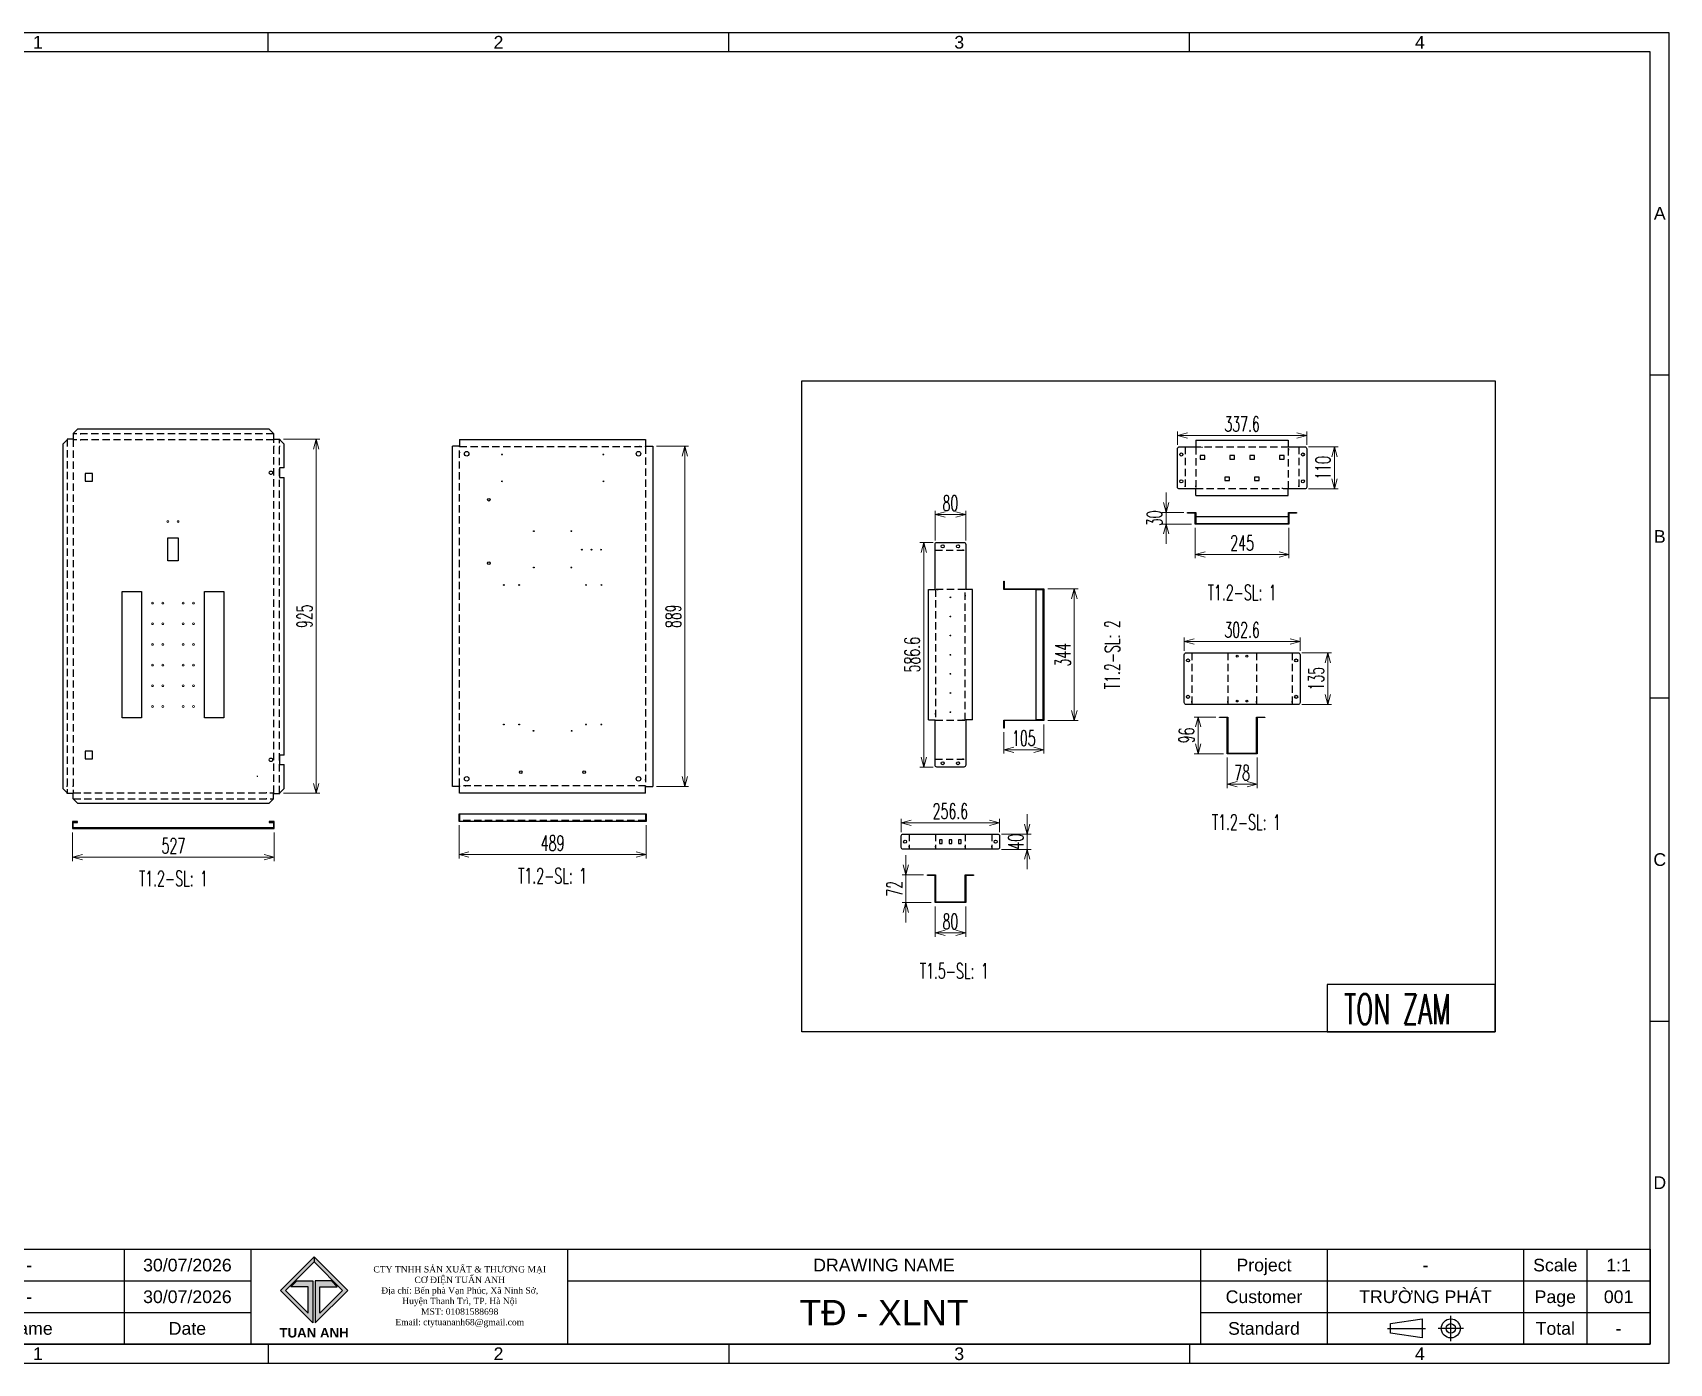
# Model space of a CAD drawing. Header units: millimetres. Extents: x 28713 to 59118, y -54378 to -19615.
# Drawn here: x 45218 to 49494, y -53839 to -50364 of the extents above; entities that cross this region are included whole.
import ezdxf
from ezdxf.enums import TextEntityAlignment as Align

# ---------------------------------------------------------------- set-up
doc = ezdxf.new("R2010")
doc.units = ezdxf.units.MM
doc.header["$LTSCALE"] = 3
doc.linetypes.add('HIDDEN', pattern=[9.525, 6.35, -3.175])
for name, color, linetype in [('@.HIDDEN', 8, 'HIDDEN'), ('@.TEXT', 7, 'Continuous'), ('@.VISIBLE', 7, 'Continuous'), ('dim', 7, 'Continuous')]:
    doc.layers.add(name, color=color, linetype=linetype)
doc.styles.add('Ann_w01', font='romans.shx', dxfattribs={"width": 0.6, "bigfont": 'chineset.shx'})
doc.styles.add('Arial', font='arial.ttf')
doc.dimstyles.new('Dim 01_SC20', dxfattribs={"dimscale": 20, "dimtxt": 2, "dimasz": 1.3, "dimexe": 0.5, "dimexo": 0.5, "dimgap": 0.5, "dimtad": 1, "dimdec": 1, "dimzin": 12, "dimdsep": 46, "dimtxsty": 'Ann_w01', "dimblk": 'OPEN30', "dimcen": 1.5, "dimclrd": 6, "dimclre": 6, "dimclrt": 3, "dimadec": 1, "dimazin": 3, "dimtm": 1e-09, "dimtfac": 1, "dimtdec": 1, "dimtix": 1, "dimtmove": 0, "dimatfit": 3, "dimldrblk": 'OPEN30', "dimfxl": 1, "dimtolj": 1, "dimlwd": 20, "dimlwe": 20, "dimarcsym": 0})

# ---------------------------------------------------------------- blocks, each defined once
blk = doc.blocks.new('_Open30')
at = {"color": 0, "linetype": 'ByBlock', "lineweight": -2}
for p, q in [((-1, 0.27), (0, 0)), ((0, 0), (-1, -0.27)), ((0, 0), (-1, 0))]:
    blk.add_line(p, q, dxfattribs=at)
blk = doc.blocks.new('*D50')
at = {"layer": '@.VISIBLE', "color": 6, "lineweight": 20, "transparency": 16777216}
for p, q in [((45322.1, -52452.9), (45322.1, -52528)), ((45849.1, -52452.9), (45849.1, -52528)), ((45348.1, -52518), (45823.1, -52518))]:
    blk.add_line(p, q, dxfattribs=at)
at = {"layer": 'Defpoints', "color": 0, "transparency": 16777216}
for p in [(45322.1, -52442.9), (45849.1, -52442.9), (45849.1, -52518)]:
    blk.add_point(p, dxfattribs=at)
at = {"layer": '@.VISIBLE', "color": 6, "lineweight": 20, "transparency": 16777216, "xscale": 26, "yscale": 26, "zscale": 26, "rotation": 180}
blk.add_blockref('_Open30', (45322.1, -52518), dxfattribs=at)
at = {"layer": '@.VISIBLE', "color": 6, "lineweight": 20, "transparency": 16777216, "xscale": 26, "yscale": 26, "zscale": 26}
blk.add_blockref('_Open30', (45849.1, -52518), dxfattribs=at)
at = {"layer": '@.VISIBLE', "color": 3, "transparency": 16777216, "insert": (45585.6, -52488), "char_height": 40, "attachment_point": 5, "style": 'Ann_w01'}
blk.add_mtext('\\A1;527', dxfattribs=at)
blk = doc.blocks.new('*D51')
at = {"layer": 'Defpoints', "color": 0, "transparency": 16777216}
for p in [(45863.4, -51425.9), (45958.4, -51425.9), (45863.4, -52350.9)]:
    blk.add_point(p, dxfattribs=at)
at = {"layer": 'dim', "color": 6, "lineweight": 20, "transparency": 16777216}
for p, q in [((45873.4, -51425.9), (45968.4, -51425.9)), ((45958.4, -52324.9), (45958.4, -51451.9)), ((45873.4, -52350.9), (45968.4, -52350.9))]:
    blk.add_line(p, q, dxfattribs=at)
at = {"layer": 'dim', "color": 6, "lineweight": 20, "transparency": 16777216, "xscale": 26, "yscale": 26, "zscale": 26}
for p, rotation in [((45958.4, -51425.9), 90), ((45958.4, -52350.9), 270)]:
    blk.add_blockref('_Open30', p, dxfattribs=dict(at, rotation=rotation))
at = {"layer": 'dim', "color": 3, "transparency": 16777216, "insert": (45928.4, -51888.4), "char_height": 40, "attachment_point": 5, "rotation": 90, "style": 'Ann_w01'}
blk.add_mtext('\\A1;925', dxfattribs=at)
blk = doc.blocks.new('*D52')
at = {"layer": 'Defpoints', "color": 0, "transparency": 16777216}
for p in [(46331.9, -52424.3), (46820.9, -52424.3), (46820.9, -52510.9)]:
    blk.add_point(p, dxfattribs=at)
at = {"layer": 'dim', "color": 6, "lineweight": 20, "transparency": 16777216}
for p, q in [((46331.9, -52434.3), (46331.9, -52520.9)), ((46820.9, -52434.3), (46820.9, -52520.9)), ((46357.9, -52510.9), (46794.9, -52510.9))]:
    blk.add_line(p, q, dxfattribs=at)
at = {"layer": 'dim', "color": 6, "lineweight": 20, "transparency": 16777216, "xscale": 26, "yscale": 26, "zscale": 26, "rotation": 180}
blk.add_blockref('_Open30', (46331.9, -52510.9), dxfattribs=at)
at = {"layer": 'dim', "color": 6, "lineweight": 20, "transparency": 16777216, "xscale": 26, "yscale": 26, "zscale": 26}
blk.add_blockref('_Open30', (46820.9, -52510.9), dxfattribs=at)
at = {"layer": 'dim', "color": 3, "transparency": 16777216, "insert": (46576.4, -52480.9), "char_height": 40, "attachment_point": 5, "style": 'Ann_w01'}
blk.add_mtext('\\A1;489', dxfattribs=at)
blk = doc.blocks.new('*D53')
at = {"layer": 'Defpoints', "color": 0, "transparency": 16777216}
for p in [(46838.3, -51443.9), (46921.9, -51443.9), (46838.3, -52332.9)]:
    blk.add_point(p, dxfattribs=at)
at = {"layer": 'dim', "color": 6, "lineweight": 20, "transparency": 16777216}
for p, q in [((46848.3, -51443.9), (46931.9, -51443.9)), ((46921.9, -52306.9), (46921.9, -51469.9)), ((46848.3, -52332.9), (46931.9, -52332.9))]:
    blk.add_line(p, q, dxfattribs=at)
at = {"layer": 'dim', "color": 6, "lineweight": 20, "transparency": 16777216, "xscale": 26, "yscale": 26, "zscale": 26}
for p, rotation in [((46921.9, -51443.9), 90), ((46921.9, -52332.9), 270)]:
    blk.add_blockref('_Open30', p, dxfattribs=dict(at, rotation=rotation))
at = {"layer": 'dim', "color": 3, "transparency": 16777216, "insert": (46891.9, -51888.4), "char_height": 40, "attachment_point": 5, "rotation": 90, "style": 'Ann_w01'}
blk.add_mtext('\\A1;889', dxfattribs=at)
blk = doc.blocks.new('*D64')
at = {"layer": 'Defpoints', "color": 0, "transparency": 16777216}
for p in [(47860.2, -51816.9), (47939.7, -51816.9), (47860.2, -52160.9)]:
    blk.add_point(p, dxfattribs=at)
at = {"layer": 'dim', "color": 6, "lineweight": 20, "transparency": 16777216}
for p, q in [((47870.2, -51816.9), (47949.7, -51816.9)), ((47939.7, -52134.9), (47939.7, -51842.9)), ((47870.2, -52160.9), (47949.7, -52160.9))]:
    blk.add_line(p, q, dxfattribs=at)
at = {"layer": 'dim', "color": 6, "lineweight": 20, "transparency": 16777216, "xscale": 26, "yscale": 26, "zscale": 26}
for p, rotation in [((47939.7, -51816.9), 90), ((47939.7, -52160.9), 270)]:
    blk.add_blockref('_Open30', p, dxfattribs=dict(at, rotation=rotation))
at = {"layer": 'dim', "color": 3, "transparency": 16777216, "insert": (47909.7, -51988.9), "char_height": 40, "attachment_point": 5, "rotation": 90, "style": 'Ann_w01'}
blk.add_mtext('\\A1;344', dxfattribs=at)
blk = doc.blocks.new('*D65')
at = {"layer": 'Defpoints', "color": 0, "transparency": 16777216}
for p in [(47860.2, -52160.9), (47755.2, -52180.9), (47860.2, -52237)]:
    blk.add_point(p, dxfattribs=at)
at = {"layer": 'dim', "color": 6, "lineweight": 20, "transparency": 16777216}
for p, q in [((47860.2, -52170.9), (47860.2, -52247)), ((47755.2, -52190.9), (47755.2, -52247)), ((47781.2, -52237), (47834.2, -52237))]:
    blk.add_line(p, q, dxfattribs=at)
at = {"layer": 'dim', "color": 6, "lineweight": 20, "transparency": 16777216, "xscale": 26, "yscale": 26, "zscale": 26, "rotation": 180}
blk.add_blockref('_Open30', (47755.2, -52237), dxfattribs=at)
at = {"layer": 'dim', "color": 6, "lineweight": 20, "transparency": 16777216, "xscale": 26, "yscale": 26, "zscale": 26}
blk.add_blockref('_Open30', (47860.2, -52237), dxfattribs=at)
at = {"layer": 'dim', "color": 3, "transparency": 16777216, "insert": (47807.7, -52207), "char_height": 40, "attachment_point": 5, "style": 'Ann_w01'}
blk.add_mtext('\\A1;105', dxfattribs=at)
blk = doc.blocks.new('*D66')
at = {"layer": 'Defpoints', "color": 0, "transparency": 16777216}
for p in [(47575.9, -51623), (47575.9, -51700.6), (47655.9, -51700.6)]:
    blk.add_point(p, dxfattribs=at)
at = {"layer": 'dim', "color": 6, "lineweight": 20, "transparency": 16777216}
for p, q in [((47575.9, -51690.6), (47575.9, -51613)), ((47655.9, -51690.6), (47655.9, -51613)), ((47629.9, -51623), (47601.9, -51623))]:
    blk.add_line(p, q, dxfattribs=at)
at = {"layer": 'dim', "color": 6, "lineweight": 20, "transparency": 16777216, "xscale": 26, "yscale": 26, "zscale": 26, "rotation": 180}
blk.add_blockref('_Open30', (47575.9, -51623), dxfattribs=at)
at = {"layer": 'dim', "color": 6, "lineweight": 20, "transparency": 16777216, "xscale": 26, "yscale": 26, "zscale": 26}
blk.add_blockref('_Open30', (47655.9, -51623), dxfattribs=at)
at = {"layer": 'dim', "color": 3, "transparency": 16777216, "insert": (47615.9, -51593), "char_height": 40, "attachment_point": 5, "style": 'Ann_w01'}
blk.add_mtext('\\A1;80', dxfattribs=at)
blk = doc.blocks.new('*D67')
at = {"layer": 'Defpoints', "color": 0, "transparency": 16777216}
for p in [(47580.9, -51695.6), (47546.2, -52282.2), (47580.9, -52282.2)]:
    blk.add_point(p, dxfattribs=at)
at = {"layer": 'dim', "color": 6, "lineweight": 20, "transparency": 16777216}
for p, q in [((47570.9, -51695.6), (47536.2, -51695.6)), ((47546.2, -51721.6), (47546.2, -52256.2)), ((47570.9, -52282.2), (47536.2, -52282.2))]:
    blk.add_line(p, q, dxfattribs=at)
at = {"layer": 'dim', "color": 6, "lineweight": 20, "transparency": 16777216, "xscale": 26, "yscale": 26, "zscale": 26}
for p, rotation in [((47546.2, -51695.6), 90), ((47546.2, -52282.2), 270)]:
    blk.add_blockref('_Open30', p, dxfattribs=dict(at, rotation=rotation))
at = {"layer": 'dim', "color": 3, "transparency": 16777216, "insert": (47516.2, -51988.9), "char_height": 40, "attachment_point": 5, "rotation": 90, "style": 'Ann_w01'}
blk.add_mtext('\\A1;586.6', dxfattribs=at)
blk = doc.blocks.new('*D68')
at = {"layer": 'Defpoints', "color": 0, "transparency": 16777216}
for p in [(48255.6, -51647.6), (48500.6, -51647.6), (48500.6, -51727.1)]:
    blk.add_point(p, dxfattribs=at)
at = {"layer": 'dim', "color": 6, "lineweight": 20, "transparency": 16777216}
for p, q in [((48255.6, -51657.6), (48255.6, -51737.1)), ((48500.6, -51657.6), (48500.6, -51737.1)), ((48281.6, -51727.1), (48474.6, -51727.1))]:
    blk.add_line(p, q, dxfattribs=at)
at = {"layer": 'dim', "color": 6, "lineweight": 20, "transparency": 16777216, "xscale": 26, "yscale": 26, "zscale": 26, "rotation": 180}
blk.add_blockref('_Open30', (48255.6, -51727.1), dxfattribs=at)
at = {"layer": 'dim', "color": 6, "lineweight": 20, "transparency": 16777216, "xscale": 26, "yscale": 26, "zscale": 26}
blk.add_blockref('_Open30', (48500.6, -51727.1), dxfattribs=at)
at = {"layer": 'dim', "color": 3, "transparency": 16777216, "insert": (48378.1, -51697.1), "char_height": 40, "attachment_point": 5, "style": 'Ann_w01'}
blk.add_mtext('\\A1;245', dxfattribs=at)
blk = doc.blocks.new('*D69')
at = {"layer": 'Defpoints', "color": 0, "transparency": 16777216}
for p in [(48179.5, -51647.6), (48235.6, -51617.6), (48255.6, -51647.6)]:
    blk.add_point(p, dxfattribs=at)
at = {"layer": 'dim', "color": 6, "lineweight": 20, "transparency": 16777216}
for p, q in [((48179.5, -51591.6), (48179.5, -51565.6)), ((48225.6, -51617.6), (48169.5, -51617.6)), ((48245.6, -51647.6), (48169.5, -51647.6)), ((48179.5, -51617.6), (48179.5, -51647.6)), ((48179.5, -51673.6), (48179.5, -51699.6))]:
    blk.add_line(p, q, dxfattribs=at)
at = {"layer": 'dim', "color": 6, "lineweight": 20, "transparency": 16777216, "xscale": 26, "yscale": 26, "zscale": 26}
for p, rotation in [((48179.5, -51617.6), 270), ((48179.5, -51647.6), 90)]:
    blk.add_blockref('_Open30', p, dxfattribs=dict(at, rotation=rotation))
at = {"layer": 'dim', "color": 3, "transparency": 16777216, "insert": (48149.5, -51632.6), "char_height": 40, "attachment_point": 5, "rotation": 90, "style": 'Ann_w01'}
blk.add_mtext('\\A1;30', dxfattribs=at)
blk = doc.blocks.new('*D70')
at = {"layer": 'Defpoints', "color": 0, "transparency": 16777216}
for p in [(48541.9, -51445.9), (48619.5, -51445.9), (48541.9, -51555.9)]:
    blk.add_point(p, dxfattribs=at)
at = {"layer": 'dim', "color": 6, "lineweight": 20, "transparency": 16777216}
for p, q in [((48551.9, -51445.9), (48629.5, -51445.9)), ((48619.5, -51529.9), (48619.5, -51471.9)), ((48551.9, -51555.9), (48629.5, -51555.9))]:
    blk.add_line(p, q, dxfattribs=at)
at = {"layer": 'dim', "color": 6, "lineweight": 20, "transparency": 16777216, "xscale": 26, "yscale": 26, "zscale": 26}
for p, rotation in [((48619.5, -51445.9), 90), ((48619.5, -51555.9), 270)]:
    blk.add_blockref('_Open30', p, dxfattribs=dict(at, rotation=rotation))
at = {"layer": 'dim', "color": 3, "transparency": 16777216, "insert": (48589.5, -51500.9), "char_height": 40, "attachment_point": 5, "rotation": 90, "style": 'Ann_w01'}
blk.add_mtext('\\A1;110', dxfattribs=at)
blk = doc.blocks.new('*D71')
at = {"layer": 'Defpoints', "color": 0, "transparency": 16777216}
for p in [(48209.3, -51416.3), (48209.3, -51450.9), (48546.9, -51450.9)]:
    blk.add_point(p, dxfattribs=at)
at = {"layer": 'dim', "color": 6, "lineweight": 20, "transparency": 16777216}
for p, q in [((48209.3, -51440.9), (48209.3, -51406.3)), ((48520.9, -51416.3), (48235.3, -51416.3)), ((48546.9, -51440.9), (48546.9, -51406.3))]:
    blk.add_line(p, q, dxfattribs=at)
at = {"layer": 'dim', "color": 6, "lineweight": 20, "transparency": 16777216, "xscale": 26, "yscale": 26, "zscale": 26, "rotation": 180}
blk.add_blockref('_Open30', (48209.3, -51416.3), dxfattribs=at)
at = {"layer": 'dim', "color": 6, "lineweight": 20, "transparency": 16777216, "xscale": 26, "yscale": 26, "zscale": 26}
blk.add_blockref('_Open30', (48546.9, -51416.3), dxfattribs=at)
at = {"layer": 'dim', "color": 3, "transparency": 16777216, "insert": (48378.1, -51386.3), "char_height": 40, "attachment_point": 5, "style": 'Ann_w01'}
blk.add_mtext('\\A1;337.6', dxfattribs=at)
blk = doc.blocks.new('*D72')
at = {"layer": 'Defpoints', "color": 0, "transparency": 16777216}
for p in [(48339.1, -52247.6), (48417.1, -52247.6), (48417.1, -52327.1)]:
    blk.add_point(p, dxfattribs=at)
at = {"layer": 'dim', "color": 6, "lineweight": 20, "transparency": 16777216}
for p, q in [((48339.1, -52257.6), (48339.1, -52337.1)), ((48417.1, -52257.6), (48417.1, -52337.1)), ((48365.1, -52327.1), (48391.1, -52327.1))]:
    blk.add_line(p, q, dxfattribs=at)
at = {"layer": 'dim', "color": 6, "lineweight": 20, "transparency": 16777216, "xscale": 26, "yscale": 26, "zscale": 26, "rotation": 180}
blk.add_blockref('_Open30', (48339.1, -52327.1), dxfattribs=at)
at = {"layer": 'dim', "color": 6, "lineweight": 20, "transparency": 16777216, "xscale": 26, "yscale": 26, "zscale": 26}
blk.add_blockref('_Open30', (48417.1, -52327.1), dxfattribs=at)
at = {"layer": 'dim', "color": 3, "transparency": 16777216, "insert": (48378.1, -52297.1), "char_height": 40, "attachment_point": 5, "style": 'Ann_w01'}
blk.add_mtext('\\A1;78', dxfattribs=at)
blk = doc.blocks.new('*D73')
at = {"layer": 'Defpoints', "color": 0, "transparency": 16777216}
for p in [(48319.1, -52151.6), (48263, -52247.6), (48339.1, -52247.6)]:
    blk.add_point(p, dxfattribs=at)
at = {"layer": 'dim', "color": 6, "lineweight": 20, "transparency": 16777216}
for p, q in [((48309.1, -52151.6), (48253, -52151.6)), ((48263, -52177.6), (48263, -52221.6)), ((48329.1, -52247.6), (48253, -52247.6))]:
    blk.add_line(p, q, dxfattribs=at)
at = {"layer": 'dim', "color": 6, "lineweight": 20, "transparency": 16777216, "xscale": 26, "yscale": 26, "zscale": 26}
for p, rotation in [((48263, -52151.6), 90), ((48263, -52247.6), 270)]:
    blk.add_blockref('_Open30', p, dxfattribs=dict(at, rotation=rotation))
at = {"layer": 'dim', "color": 3, "transparency": 16777216, "insert": (48233, -52199.6), "char_height": 40, "attachment_point": 5, "rotation": 90, "style": 'Ann_w01'}
blk.add_mtext('\\A1;96', dxfattribs=at)
blk = doc.blocks.new('*D74')
at = {"layer": 'Defpoints', "color": 0, "transparency": 16777216}
for p in [(48524.4, -51983.9), (48602, -51983.9), (48524.4, -52118.9)]:
    blk.add_point(p, dxfattribs=at)
at = {"layer": 'dim', "color": 6, "lineweight": 20, "transparency": 16777216}
for p, q in [((48534.4, -51983.9), (48612, -51983.9)), ((48602, -52092.9), (48602, -52009.9)), ((48534.4, -52118.9), (48612, -52118.9))]:
    blk.add_line(p, q, dxfattribs=at)
at = {"layer": 'dim', "color": 6, "lineweight": 20, "transparency": 16777216, "xscale": 26, "yscale": 26, "zscale": 26}
for p, rotation in [((48602, -51983.9), 90), ((48602, -52118.9), 270)]:
    blk.add_blockref('_Open30', p, dxfattribs=dict(at, rotation=rotation))
at = {"layer": 'dim', "color": 3, "transparency": 16777216, "insert": (48572, -52051.4), "char_height": 40, "attachment_point": 5, "rotation": 90, "style": 'Ann_w01'}
blk.add_mtext('\\A1;135', dxfattribs=at)
blk = doc.blocks.new('*D75')
at = {"layer": 'Defpoints', "color": 0, "transparency": 16777216}
for p in [(48226.8, -51954.2), (48226.8, -51988.9), (48529.4, -51988.9)]:
    blk.add_point(p, dxfattribs=at)
at = {"layer": 'dim', "color": 6, "lineweight": 20, "transparency": 16777216}
for p, q in [((48226.8, -51978.9), (48226.8, -51944.2)), ((48503.4, -51954.2), (48252.8, -51954.2)), ((48529.4, -51978.9), (48529.4, -51944.2))]:
    blk.add_line(p, q, dxfattribs=at)
at = {"layer": 'dim', "color": 6, "lineweight": 20, "transparency": 16777216, "xscale": 26, "yscale": 26, "zscale": 26, "rotation": 180}
blk.add_blockref('_Open30', (48226.8, -51954.2), dxfattribs=at)
at = {"layer": 'dim', "color": 6, "lineweight": 20, "transparency": 16777216, "xscale": 26, "yscale": 26, "zscale": 26}
blk.add_blockref('_Open30', (48529.4, -51954.2), dxfattribs=at)
at = {"layer": 'dim', "color": 3, "transparency": 16777216, "insert": (48378.1, -51924.2), "char_height": 40, "attachment_point": 5, "style": 'Ann_w01'}
blk.add_mtext('\\A1;302.6', dxfattribs=at)
blk = doc.blocks.new('*D76')
at = {"layer": 'Defpoints', "color": 0, "transparency": 16777216}
for p in [(47575.9, -52636.1), (47655.9, -52636.1), (47655.9, -52715.6)]:
    blk.add_point(p, dxfattribs=at)
at = {"layer": 'dim', "color": 6, "lineweight": 20, "transparency": 16777216}
for p, q in [((47575.9, -52646.1), (47575.9, -52725.6)), ((47655.9, -52646.1), (47655.9, -52725.6)), ((47601.9, -52715.6), (47629.9, -52715.6))]:
    blk.add_line(p, q, dxfattribs=at)
at = {"layer": 'dim', "color": 6, "lineweight": 20, "transparency": 16777216, "xscale": 26, "yscale": 26, "zscale": 26, "rotation": 180}
blk.add_blockref('_Open30', (47575.9, -52715.6), dxfattribs=at)
at = {"layer": 'dim', "color": 6, "lineweight": 20, "transparency": 16777216, "xscale": 26, "yscale": 26, "zscale": 26}
blk.add_blockref('_Open30', (47655.9, -52715.6), dxfattribs=at)
at = {"layer": 'dim', "color": 3, "transparency": 16777216, "insert": (47615.9, -52685.6), "char_height": 40, "attachment_point": 5, "style": 'Ann_w01'}
blk.add_mtext('\\A1;80', dxfattribs=at)
blk = doc.blocks.new('*D77')
at = {"layer": 'Defpoints', "color": 0, "transparency": 16777216}
for p in [(47555.9, -52564.1), (47499.7, -52636.1), (47575.9, -52636.1)]:
    blk.add_point(p, dxfattribs=at)
at = {"layer": 'dim', "color": 6, "lineweight": 20, "transparency": 16777216}
for p, q in [((47499.7, -52538.1), (47499.7, -52512.1)), ((47545.9, -52564.1), (47489.7, -52564.1)), ((47499.7, -52564.1), (47499.7, -52636.1)), ((47565.9, -52636.1), (47489.7, -52636.1)), ((47499.7, -52662.1), (47499.7, -52688.1))]:
    blk.add_line(p, q, dxfattribs=at)
at = {"layer": 'dim', "color": 6, "lineweight": 20, "transparency": 16777216, "xscale": 26, "yscale": 26, "zscale": 26}
for p, rotation in [((47499.7, -52564.1), 270), ((47499.7, -52636.1), 90)]:
    blk.add_blockref('_Open30', p, dxfattribs=dict(at, rotation=rotation))
at = {"layer": 'dim', "color": 3, "transparency": 16777216, "insert": (47469.7, -52600.1), "char_height": 40, "attachment_point": 5, "rotation": 90, "style": 'Ann_w01'}
blk.add_mtext('\\A1;72', dxfattribs=at)
blk = doc.blocks.new('*D78')
at = {"layer": 'Defpoints', "color": 0, "transparency": 16777216}
for p in [(47739.2, -52457.2), (47816.8, -52457.2), (47739.2, -52497.2)]:
    blk.add_point(p, dxfattribs=at)
at = {"layer": 'dim', "color": 6, "lineweight": 20, "transparency": 16777216}
for p, q in [((47816.8, -52431.2), (47816.8, -52405.2)), ((47749.2, -52457.2), (47826.8, -52457.2)), ((47816.8, -52497.2), (47816.8, -52457.2)), ((47749.2, -52497.2), (47826.8, -52497.2)), ((47816.8, -52523.2), (47816.8, -52549.2))]:
    blk.add_line(p, q, dxfattribs=at)
at = {"layer": 'dim', "color": 6, "lineweight": 20, "transparency": 16777216, "xscale": 26, "yscale": 26, "zscale": 26}
for p, rotation in [((47816.8, -52457.2), 270), ((47816.8, -52497.2), 90)]:
    blk.add_blockref('_Open30', p, dxfattribs=dict(at, rotation=rotation))
at = {"layer": 'dim', "color": 3, "transparency": 16777216, "insert": (47786.8, -52477.2), "char_height": 40, "attachment_point": 5, "rotation": 90, "style": 'Ann_w01'}
blk.add_mtext('\\A1;40', dxfattribs=at)
blk = doc.blocks.new('*D79')
at = {"layer": 'Defpoints', "color": 0, "transparency": 16777216}
for p in [(47487.6, -52427.6), (47487.6, -52462.2), (47744.2, -52462.2)]:
    blk.add_point(p, dxfattribs=at)
at = {"layer": 'dim', "color": 6, "lineweight": 20, "transparency": 16777216}
for p, q in [((47487.6, -52452.2), (47487.6, -52417.6)), ((47718.2, -52427.6), (47513.6, -52427.6)), ((47744.2, -52452.2), (47744.2, -52417.6))]:
    blk.add_line(p, q, dxfattribs=at)
at = {"layer": 'dim', "color": 6, "lineweight": 20, "transparency": 16777216, "xscale": 26, "yscale": 26, "zscale": 26, "rotation": 180}
blk.add_blockref('_Open30', (47487.6, -52427.6), dxfattribs=at)
at = {"layer": 'dim', "color": 6, "lineweight": 20, "transparency": 16777216, "xscale": 26, "yscale": 26, "zscale": 26}
blk.add_blockref('_Open30', (47744.2, -52427.6), dxfattribs=at)
at = {"layer": 'dim', "color": 3, "transparency": 16777216, "insert": (47615.9, -52397.6), "char_height": 40, "attachment_point": 5, "style": 'Ann_w01'}
blk.add_mtext('\\A1;256.6', dxfattribs=at)
blk = doc.blocks.new('Standard ISO')
at = {"color": 6}
for p, q in [((-6, 0), (0, 0)), ((6, 0), (2, 0)), ((4, -2), (4, 2))]:
    blk.add_line(p, q, dxfattribs=at)
blk.add_lwpolyline([(-0.5, 1.5), (-0.5, -1.5), (-5.5, -0.75), (-5.5, 0.75), (-0.5, 1.5)])
for radius in [1.5, 0.75]:
    blk.add_circle((4, 0), radius)
blk = doc.blocks.new('A$C4dbb82d6')
at = {"layer": '@.VISIBLE'}
h = blk.add_hatch(color=30, dxfattribs=at)
h.dxf.hatch_style = 1
h.paths.add_polyline_path([(0.21, 4.97), (3.62, 1.56), (3.62, 5.97), (1.92, 5.97), (1.3, 5.35), (3.12, 5.35), (3.12, 2.59), (0.74, 4.97), (3.75, 7.98), (3.75, 8.51)])
h = blk.add_hatch(color=150, dxfattribs=at)
h.dxf.hatch_style = 1
h.paths.add_polyline_path([(6.76, 4.97), (4.37, 2.59), (4.37, 5.35), (6.2, 5.35), (5.58, 5.97), (3.88, 5.97), (3.88, 1.56), (7.29, 4.97), (3.75, 8.51), (3.75, 7.98)])
at = {"layer": '@.VISIBLE', "color": 30}
blk.add_lwpolyline([(3.62, 5.97), (3.62, 1.56), (0.21, 4.97), (3.75, 8.51), (3.75, 7.98), (0.74, 4.97), (3.12, 2.59), (3.12, 5.35), (1.3, 5.35), (1.92, 5.97)], close=True, dxfattribs=at)
at = {"layer": '@.VISIBLE', "color": 150}
blk.add_lwpolyline([(3.88, 5.97), (3.88, 1.56), (7.29, 4.97), (3.75, 8.51), (3.75, 7.98), (6.76, 4.97), (4.37, 2.59), (4.37, 5.35), (6.2, 5.35), (5.58, 5.97)], close=True, dxfattribs=at)
at = {"layer": '@.VISIBLE', "color": 30, "insert": (3.75, 0.51), "char_height": 1, "attachment_point": 5, "style": 'Ann_w01'}
blk.add_mtext_dynamic_manual_height_columns('{\\fArial|b1|i0|c0|p34;\\W1;TUAN ANH}', width=7.5, gutter_width=49.6, heights=[0], dxfattribs=at)
blk = doc.blocks.new('KHUNG BAN VE (Made by Tung)')
at = {"layer": '@.VISIBLE', "color": 8}
for p, q in [((75.75, 207), (75.75, 210)), ((148.5, 207), (148.5, 210)), ((221.25, 207), (221.25, 210)), ((3, 156), (0, 156)), ((294, 156), (297, 156)), ((3, 105), (0, 105)), ((294, 105), (297, 105)), ((3, 54), (0, 54)), ((294, 54), (297, 54)), ((23, 18), (23, 3)), ((53, 18), (53, 3)), ((73, 18), (73, 3)), ((123, 18), (123, 3)), ((223, 18), (223, 3)), ((243, 18), (243, 3)), ((274, 18), (274, 3)), ((284, 18), (284, 3)), ((3, 13), (73, 13)), ((123, 13), (294, 13)), ((3, 8), (73, 8)), ((23, 8), (3, 3)), ((223, 8), (294, 8)), ((75.75, 3), (75.75, 0)), ((148.5, 3), (148.5, 0)), ((221.25, 3), (221.25, 0))]:
    blk.add_line(p, q, dxfattribs=at)
for points in [[(0, 0), (297, 0), (297, 210), (0, 210)], [(3, 3), (294, 3), (294, 207), (3, 207)], [(3, 18), (294, 18), (294, 3), (3, 3)]]:
    blk.add_lwpolyline(points, close=True, dxfattribs=at)
at = {"xscale": 1.5, "yscale": 1.5, "zscale": 1.5}
blk.add_blockref('A$C4dbb82d6', (77.375, 4.041), dxfattribs=at)
blk.add_blockref('Standard ISO', (258.5, 5.5))
at = {"layer": '@.TEXT', "color": 1, "style": 'Arial'}
for s, p in [('1', (39.375, 208.5)), ('2', (112.125, 208.5)), ('3', (184.875, 208.5)), ('4', (257.625, 208.5)), ('A', (1.5, 181.5)), ('A', (295.5, 181.5)), ('B', (1.5, 130.5)), ('B', (295.5, 130.5)), ('C', (1.5, 79.5)), ('C', (295.5, 79.5)), ('D', (1.5, 28.5)), ('D', (295.5, 28.5)), ('30/07/2026', (63, 15.5)), ('30/07/2026', (63, 10.5)), ('1', (39.375, 1.5)), ('2', (112.125, 1.5)), ('3', (184.875, 1.5)), ('4', (257.625, 1.5))]:
    blk.add_text(s, height=2, dxfattribs=at).set_placement(p, align=Align.MIDDLE_CENTER)
at = {"layer": '@.TEXT', "color": 2, "style": 'Arial'}
for s, p in [('Designer', (13, 15.5)), ('DRAWING NAME', (173, 15.5)), ('Project', (233, 15.5)), ('Scale', (279, 15.5)), ('Approved', (13, 10.5)), ('Customer', (233, 10.5)), ('Page', (279, 10.5)), ('Name', (38, 5.5)), ('Date', (63, 5.5)), ('Standard', (233, 5.5)), ('Total', (279, 5.5))]:
    blk.add_text(s, height=2, dxfattribs=at).set_placement(p, align=Align.MIDDLE_CENTER)
at = {"layer": '@.TEXT', "color": 1, "style": 'Arial'}
for tag, height, p in [('DESIGNER_NAME', 2, (38, 15.5)), ('PROJECT_CODE', 2, (258.5, 15.5)), ('SCALE', 2, (289, 15.5)), ('APPROVED_NAME', 2, (38, 10.5)), ('CUSTOMER_NAME', 2, (258.5, 10.5)), ('PAGE', 2, (289, 10.5)), ('DRAWING_NAME', 4, (173, 8)), ('TOTAL', 2, (289, 5.5))]:
    blk.add_attdef(tag, text='', height=height, dxfattribs=at).set_placement(p, align=Align.MIDDLE_CENTER)
at = {"layer": '@.VISIBLE', "color": 30, "insert": (106, 10.5), "char_height": 1, "attachment_point": 5, "style": 'Ann_w01'}
blk.add_mtext_dynamic_manual_height_columns('{\\fTimes New Roman|b0|i0|c0|p18;\\W1;CTY TNHH SẢN XUẤT & THƯƠNG MẠI CƠ ĐIỆN TUẤN ANH\\PĐịa chỉ: Bến phà Vạn Phúc, Xã Ninh Sở, Huyện Thanh Trì, TP. Hà Nội\\PMST: 01081588698\\PEmail: ctytuananh68@gmail.com}', width=28.70976, gutter_width=99.197, heights=[0], dxfattribs=at)

msp = doc.modelspace()

# ---------------------------------------------------------------- linework, layer by layer
for points in [[(47227.33, -51273.6), (49039.62, -51273.6), (49039.62, -52973.87), (47227.33, -52973.87)], [(48268.35, -51477.84), (48280.35, -51477.84), (48280.35, -51468.84), (48268.35, -51468.84)], [(48345.85, -51477.84), (48357.85, -51477.84), (48357.85, -51468.84), (48345.85, -51468.84)], [(48398.42, -51477.84), (48410.42, -51477.84), (48410.42, -51468.84), (48398.42, -51468.84)], [(48475.92, -51477.84), (48487.92, -51477.84), (48487.92, -51468.84), (48475.92, -51468.84)], [(48333.39, -51533.93), (48345.39, -51533.93), (48345.39, -51524.93), (48333.39, -51524.93)], [(48410.89, -51533.93), (48422.89, -51533.93), (48422.89, -51524.93), (48410.89, -51524.93)], [(45571.08, -51683.93), (45598.08, -51683.93), (45598.08, -51743.43), (45571.08, -51743.43)], [(45452.08, -51823.93), (45502.08, -51823.93), (45502.08, -52153.93), (45452.08, -52153.93)], [(45666.99, -51823.93), (45716.99, -51823.93), (45716.99, -52153.93), (45666.99, -52153.93)], [(47587.45, -52482.18), (47594.45, -52482.18), (47594.45, -52472.18), (47587.45, -52472.18)], [(47612.36, -52482.18), (47619.36, -52482.18), (47619.36, -52472.18), (47612.36, -52472.18)], [(47637.36, -52482.18), (47644.36, -52482.18), (47644.36, -52472.18), (47637.36, -52472.18)], [(48600.56, -52973.87), (49039.62, -52973.87), (49039.62, -52850.37), (48600.56, -52850.37)]]:
    msp.add_lwpolyline(points, close=True)
for centre, radius in [((46444.09, -51465.93), 1), ((46709.09, -51465.93), 1), ((46444.09, -51535.93), 1), ((46709.09, -51535.93), 1), ((46527.38, -51665.93), 1), ((46625.38, -51665.93), 1), ((46652.92, -51714.63), 1), ((46677.92, -51714.63), 1), ((46702.92, -51714.63), 1), ((46527.38, -51760.93), 1), ((46625.38, -51760.93), 1), ((46448.89, -51806.93), 1), ((46488.89, -51806.93), 1), ((46663.79, -51806.93), 1), ((46703.79, -51806.93), 1), ((47615.86, -51838.93), 1), ((47615.86, -51888.93), 1), ((47615.86, -51938.93), 1), ((47615.86, -51988.93), 1), ((48365.6, -51992.86), 2.5), ((48390.6, -51992.86), 2.5), ((47615.86, -52038.93), 1), ((47615.86, -52088.93), 1), ((48365.6, -52109.86), 2.5), ((48390.6, -52109.86), 2.5), ((46448.89, -52170.93), 1), ((46488.89, -52170.93), 1), ((46663.79, -52170.93), 1), ((46703.79, -52170.93), 1), ((47615.86, -52138.93), 1), ((46526.3, -52187.64), 1), ((46626.3, -52187.64), 1)]:
    msp.add_circle(centre, radius)
at = {"color": 1}
for centre in [(46410, -51584.01), (46410, -51750.01), (46493.11, -52295.43), (46659.11, -52295.43)]:
    msp.add_circle(centre, 3.5, dxfattribs=at)
at = {"linetype": 'ByBlock', "lineweight": 9}
for centre in [(45571.16, -51641.28), (45597.76, -51641.28), (45531.28, -51853.93), (45557.88, -51853.93), (45611.27, -51853.93), (45637.87, -51853.93), (45531.28, -51907.93), (45557.88, -51907.93), (45611.27, -51907.93), (45637.87, -51907.93), (45531.28, -51961.93), (45557.88, -51961.93), (45611.27, -51961.93), (45637.87, -51961.93), (45531.28, -52015.93), (45557.88, -52015.93), (45611.27, -52015.93), (45637.87, -52015.93), (45531.28, -52069.93), (45557.88, -52069.93), (45611.27, -52069.93), (45637.87, -52069.93), (45531.28, -52123.93), (45557.88, -52123.93), (45611.27, -52123.93), (45637.87, -52123.93)]:
    msp.add_circle(centre, 2.4, dxfattribs=at)
at = {"layer": '@.HIDDEN'}
for p, q in [((48229.5, -51445.93), (48229.5, -51555.93)), ((48526.7, -51445.93), (48526.7, -51555.93)), ((47575.86, -51715.83), (47655.86, -51715.83)), ((48247, -51983.86), (48247, -52118.86)), ((48340.4, -51983.86), (48340.4, -52118.86)), ((48415.8, -51983.86), (48415.8, -52118.86)), ((48509.2, -51983.86), (48509.2, -52118.86)), ((47575.86, -52262.03), (47655.86, -52262.03)), ((47507.76, -52457.18), (47507.76, -52497.18)), ((47577.16, -52457.18), (47577.16, -52497.18)), ((47654.56, -52457.18), (47654.56, -52497.18)), ((47723.96, -52457.18), (47723.96, -52497.18))]:
    msp.add_line(p, q, dxfattribs=at)
for points in [[(45307.98, -51425.93), (45307.98, -52350.93)], [(45847.18, -51411.83), (45323.98, -51411.83)], [(45863.18, -52350.93), (45863.18, -51425.93)], [(45323.98, -52365.03), (45847.18, -52365.03)]]:
    msp.add_lwpolyline(points, dxfattribs=at)
for points in [[(45323.38, -52349.63), (45847.78, -52349.63), (45847.78, -51427.23), (45323.38, -51427.23)], [(46333.18, -51445.23), (46819.58, -51445.23), (46819.58, -52331.63), (46333.18, -52331.63)], [(48499.3, -51447.23), (48256.9, -51447.23), (48256.9, -51554.63), (48499.3, -51554.63)], [(47577.16, -51818.23), (47577.16, -52159.63), (47654.56, -52159.63), (47654.56, -51818.23)]]:
    msp.add_lwpolyline(points, close=True, dxfattribs=at)
at = {"layer": '@.VISIBLE'}
for p, q in [((45307.98, -51443.23), (45307.98, -51445.23)), ((45323.38, -51443.23), (45323.38, -51445.23)), ((45323.98, -51425.93), (45323.98, -51427.23)), ((45341.51, -51411.83), (45343.51, -51411.83)), ((45341.51, -51427.23), (45343.51, -51427.23)), ((45829.65, -51411.83), (45827.65, -51411.83)), ((45829.65, -51427.23), (45827.65, -51427.23)), ((45847.18, -51425.93), (45847.18, -51427.23)), ((45847.78, -51443.23), (45847.78, -51445.23)), ((45863.18, -51443.23), (45863.18, -51445.23)), ((46333.48, -51445.23), (46333.48, -51443.93)), ((46819.28, -51445.23), (46819.28, -51443.93)), ((48257.4, -51428.53), (48498.8, -51428.53)), ((48257.4, -51428.53), (48257.4, -51445.93)), ((48498.8, -51428.53), (48498.8, -51445.93)), ((46333.18, -51459.98), (46333.18, -51461.98)), ((46347.55, -51445.23), (46349.55, -51445.23)), ((46805.21, -51445.23), (46803.21, -51445.23)), ((46819.58, -51459.98), (46819.58, -51461.98)), ((48257.4, -51573.33), (48257.4, -51555.93)), ((48498.8, -51573.33), (48498.8, -51555.93)), ((48257.4, -51573.33), (48498.8, -51573.33)), ((47558.46, -52159.13), (47558.46, -51818.73)), ((47558.46, -51818.73), (47575.86, -51818.73)), ((47673.26, -51818.73), (47655.86, -51818.73)), ((47673.26, -52159.13), (47673.26, -51818.73)), ((47558.46, -52159.13), (47575.86, -52159.13)), ((47673.26, -52159.13), (47655.86, -52159.13)), ((45307.98, -52333.64), (45307.98, -52331.64)), ((45323.38, -52333.64), (45323.38, -52331.64)), ((45804.08, -52305.93), (45806.08, -52305.93)), ((45805.08, -52306.93), (45805.08, -52304.93)), ((45847.78, -52333.64), (45847.78, -52331.64)), ((45863.18, -52333.64), (45863.18, -52331.64)), ((46333.18, -52316.89), (46333.18, -52314.89)), ((46333.48, -52331.63), (46333.48, -52332.93)), ((46347.55, -52331.63), (46349.55, -52331.63)), ((46805.21, -52331.63), (46803.21, -52331.63)), ((46819.28, -52331.63), (46819.28, -52332.93)), ((46819.58, -52316.89), (46819.58, -52314.89)), ((45323.98, -52350.93), (45323.98, -52349.63)), ((45341.51, -52349.63), (45343.51, -52349.63)), ((45341.51, -52365.03), (45343.51, -52365.03)), ((45829.65, -52349.63), (45827.65, -52349.63)), ((45829.65, -52365.03), (45827.65, -52365.03)), ((45847.18, -52350.93), (45847.18, -52349.63))]:
    msp.add_line(p, q, dxfattribs=at)
at = {"layer": '@.VISIBLE', "color": 1}
for p, q in [((48229.5, -51451.26), (48229.5, -51454.26)), ((48256.9, -51451.26), (48256.9, -51454.26)), ((48271.63, -51447.23), (48274.63, -51447.23)), ((48484.57, -51447.23), (48481.57, -51447.23)), ((48499.3, -51451.26), (48499.3, -51454.26)), ((48526.7, -51451.26), (48526.7, -51454.26)), ((48229.5, -51550.61), (48229.5, -51547.61)), ((48256.9, -51550.61), (48256.9, -51547.61)), ((48271.63, -51554.63), (48274.63, -51554.63)), ((48484.57, -51554.63), (48481.57, -51554.63)), ((48499.3, -51550.61), (48499.3, -51547.61)), ((48526.7, -51550.61), (48526.7, -51547.61)), ((47581.19, -51715.83), (47584.19, -51715.83)), ((47650.54, -51715.83), (47647.54, -51715.83)), ((47581.19, -51818.23), (47584.19, -51818.23)), ((47650.54, -51818.23), (47647.54, -51818.23)), ((47577.16, -51832.97), (47577.16, -51835.97)), ((47654.56, -51832.97), (47654.56, -51835.97)), ((48247, -51989.19), (48247, -51992.19)), ((48340.4, -51989.19), (48340.4, -51992.19)), ((48415.8, -51989.19), (48415.8, -51992.19)), ((48509.2, -51989.19), (48509.2, -51992.19)), ((48247, -52113.54), (48247, -52110.54)), ((48340.4, -52113.54), (48340.4, -52110.54)), ((48415.8, -52113.54), (48415.8, -52110.54)), ((48509.2, -52113.54), (48509.2, -52110.54)), ((47577.16, -52144.9), (47577.16, -52141.9)), ((47581.19, -52159.63), (47584.19, -52159.63)), ((47650.54, -52159.63), (47647.54, -52159.63)), ((47654.56, -52144.9), (47654.56, -52141.9)), ((47581.19, -52262.03), (47584.19, -52262.03)), ((47650.54, -52262.03), (47647.54, -52262.03)), ((47507.76, -52462.5), (47507.76, -52465.5)), ((47577.16, -52462.5), (47577.16, -52465.5)), ((47654.56, -52462.5), (47654.56, -52465.5)), ((47723.96, -52462.5), (47723.96, -52465.5)), ((47507.76, -52491.86), (47507.76, -52488.86)), ((47577.16, -52491.86), (47577.16, -52488.86)), ((47654.56, -52491.86), (47654.56, -52488.86)), ((47723.96, -52491.86), (47723.96, -52488.86))]:
    msp.add_line(p, q, dxfattribs=at)
at = {"layer": '@.VISIBLE'}
for points in [[(45335.08, -51400.13), (45323.98, -51411.23), (45323.98, -51425.93), (45307.78, -51425.93), (45307.78, -51427.43), (45296.28, -51438.93)], [(45836.08, -51400.13), (45335.08, -51400.13)], [(45836.08, -51400.13), (45847.18, -51411.23), (45847.18, -51425.93), (45863.38, -51425.93), (45863.38, -51427.43), (45874.88, -51438.93)], [(45296.28, -51438.93), (45296.28, -52337.93)], [(45874.88, -51500.93), (45874.88, -51438.93)], [(46333.48, -51426.53), (46333.48, -51443.93), (46314.48, -51443.93)], [(46314.48, -52332.93), (46314.48, -51443.93)], [(46333.48, -51426.53), (46819.28, -51426.53)], [(46819.28, -51426.53), (46819.28, -51443.93), (46838.28, -51443.93)], [(46838.28, -51443.93), (46838.28, -52332.93)], [(45874.88, -51500.93), (45863.18, -51500.93), (45863.18, -51525.93), (45874.88, -51525.93)], [(45874.88, -52250.93), (45874.88, -51525.93)], [(48257.4, -51646.09), (48257.4, -51627.59), (48498.8, -51627.59), (48498.8, -51646.09)], [(47858.69, -52159.13), (47840.19, -52159.13), (47840.19, -51818.73), (47858.69, -51818.73)], [(45874.88, -52250.93), (45863.18, -52250.93), (45863.18, -52275.93), (45874.88, -52275.93)], [(45874.88, -52337.93), (45874.88, -52275.93)], [(45335.08, -52376.73), (45323.98, -52365.63), (45323.98, -52350.93), (45307.78, -52350.93), (45307.78, -52349.43), (45296.28, -52337.93)], [(45836.08, -52376.73), (45847.18, -52365.63), (45847.18, -52350.93), (45863.38, -52350.93), (45863.38, -52349.43), (45874.88, -52337.93)], [(46333.48, -52350.33), (46333.48, -52332.93), (46314.48, -52332.93)], [(46819.28, -52350.33), (46819.28, -52332.93), (46838.28, -52332.93)], [(45335.08, -52376.73), (45836.08, -52376.73)], [(46819.28, -52350.33), (46333.48, -52350.33)]]:
    msp.add_lwpolyline(points, dxfattribs=at)
for points in [[(48257.4, -51555.93), (48214.3, -51555.93, -0.4142136), (48209.3, -51550.93), (48209.3, -51450.93, -0.4142136), (48214.3, -51445.93), (48257.4, -51445.93)], [(48498.8, -51445.93), (48541.9, -51445.93, -0.4142136), (48546.9, -51450.93), (48546.9, -51550.93, -0.4142136), (48541.9, -51555.93), (48498.8, -51555.93)], [(47575.86, -51818.73), (47575.86, -51700.63, -0.4142136), (47580.86, -51695.63), (47650.86, -51695.63, -0.4142136), (47655.86, -51700.63), (47655.86, -51818.73)], [(47655.86, -52159.13), (47655.86, -52277.23, -0.4142136), (47650.86, -52282.23), (47580.86, -52282.23, -0.4142136), (47575.86, -52277.23), (47575.86, -52159.13)]]:
    msp.add_lwpolyline(points, format="xyb", dxfattribs=at)
for points in [[(45354.58, -51535.93), (45374.58, -51535.93), (45374.58, -51515.93), (45354.58, -51515.93)], [(48520.6, -51619.09), (48500.6, -51619.09), (48500.6, -51647.59), (48255.6, -51647.59), (48255.6, -51619.09), (48235.6, -51619.09), (48235.6, -51617.59), (48257.1, -51617.59), (48257.1, -51646.09), (48499.1, -51646.09), (48499.1, -51617.59), (48520.6, -51617.59)], [(47756.69, -51796.93), (47756.69, -51816.93), (47860.19, -51816.93), (47860.19, -52160.93), (47756.69, -52160.93), (47756.69, -52180.93), (47755.19, -52180.93), (47755.19, -52159.43), (47858.69, -52159.43), (47858.69, -51818.43), (47755.19, -51818.43), (47755.19, -51796.93)], [(48437.1, -52153.06), (48417.1, -52153.06), (48417.1, -52247.56), (48339.1, -52247.56), (48339.1, -52153.06), (48319.1, -52153.06), (48319.1, -52151.56), (48340.6, -52151.56), (48340.6, -52246.06), (48415.6, -52246.06), (48415.6, -52151.56), (48437.1, -52151.56)], [(45354.58, -52260.93), (45374.58, -52260.93), (45374.58, -52240.93), (45354.58, -52240.93)], [(47675.86, -52565.55), (47655.86, -52565.55), (47655.86, -52636.05), (47575.86, -52636.05), (47575.86, -52565.55), (47555.86, -52565.55), (47555.86, -52564.05), (47577.36, -52564.05), (47577.36, -52634.55), (47654.36, -52634.55), (47654.36, -52564.05), (47675.86, -52564.05)]]:
    msp.add_lwpolyline(points, close=True, dxfattribs=at)
for points in [[(45835.28, -51513.43), (45835.28, -51513.43, 0.4142136), (45838.78, -51516.93), (45841.78, -51516.93, 0.4142136), (45845.28, -51513.43), (45845.28, -51513.43, 0.4142136), (45841.78, -51509.93), (45838.78, -51509.93, 0.4142136)], [(48529.4, -51988.86), (48529.4, -52113.86, -0.4142136), (48524.4, -52118.86), (48231.8, -52118.86, -0.4142136), (48226.8, -52113.86), (48226.8, -51988.86, -0.4142136), (48231.8, -51983.86), (48524.4, -51983.86, -0.4142136)], [(45835.28, -52263.43), (45835.28, -52263.43, 0.4142136), (45838.78, -52266.93), (45841.78, -52266.93, 0.4142136), (45845.28, -52263.43), (45845.28, -52263.43, 0.4142136), (45841.78, -52259.93), (45838.78, -52259.93, 0.4142136)], [(47744.16, -52462.18), (47744.16, -52492.18, -0.4142136), (47739.16, -52497.18), (47492.56, -52497.18, -0.4142136), (47487.56, -52492.18), (47487.56, -52462.18, -0.4142136), (47492.56, -52457.18), (47739.16, -52457.18, -0.4142136)]]:
    msp.add_lwpolyline(points, format="xyb", close=True, dxfattribs=at)
at = {"layer": '@.VISIBLE', "color": 4}
msp.add_lwpolyline([(45836.1, -52424.91), (45836.08, -52426.91), (45847.08, -52426.91), (45847.08, -52440.91), (45324.08, -52440.91), (45324.08, -52426.91), (45335.08, -52426.91), (45335.08, -52424.91), (45322.08, -52424.91), (45322.08, -52442.91), (45849.08, -52442.91), (45849.08, -52424.91), (45836.08, -52424.91)], dxfattribs=at)
at = {"layer": '@.VISIBLE', "color": 151}
msp.add_lwpolyline([(46820.88, -52404.28), (46820.88, -52424.28), (46331.88, -52424.28), (46331.88, -52404.28)], close=True, dxfattribs=at)
at = {"layer": '@.VISIBLE', "color": 151, "linetype": 'HIDDEN'}
msp.add_lwpolyline([(46818.88, -52404.28), (46818.88, -52422.28), (46333.88, -52422.28), (46333.88, -52404.28)], dxfattribs=at)
at = {"layer": '@.VISIBLE'}
for centre in [(46351.88, -51463.93), (46800.88, -51463.93), (46351.88, -52312.93), (46800.88, -52312.93)]:
    msp.add_circle(centre, 6, dxfattribs=at)
at = {"layer": '@.VISIBLE', "color": 2}
for centre in [(48219.3, -51465.93), (48536.9, -51465.93), (48219.3, -51535.93), (48536.9, -51535.93), (47595.86, -51705.63), (47635.86, -51705.63), (48236.8, -52003.86), (48519.4, -52003.86), (48236.8, -52098.86), (48519.4, -52098.86), (47595.86, -52272.23), (47635.86, -52272.23), (47497.56, -52477.18), (47497.56, -52477.18), (47734.16, -52477.18), (47734.16, -52477.18)]:
    msp.add_circle(centre, 4, dxfattribs=at)

# ---------------------------------------------------------------- block references
at = {"layer": '@.VISIBLE', "xscale": 16.54770070590336, "yscale": 16.54770070590336, "zscale": 16.54770070590336}
msp.add_blockref('KHUNG BAN VE (Made by Tung)', (44579.64, -53839.44), dxfattribs=at).add_auto_attribs({'APPROVED_NAME': '-', 'DESIGNER_NAME': '-', 'TOTAL': '-', 'PAGE': '001', 'SCALE': '1:1', 'CUSTOMER_NAME': 'TRƯỜNG PHÁT', 'PROJECT_CODE': '-', 'DRAWING_NAME': 'TĐ - XLNT'})

# ---------------------------------------------------------------- texts
at = {"layer": '@.VISIBLE', "color": 1, "style": 'Ann_w01', "width": 0.6}
for s, height, p in [('T1.2-SL: 1', 40, (48378.1, -51826.46)), ('T1.2-SL: 1', 40, (48389.1, -52426.43)), ('T1.2-SL: 1', 40, (45585.58, -52573.33)), ('T1.2-SL: 1', 40, (46576.38, -52566.22)), ('T1.5-SL: 1', 40, (47625.86, -52814.92)), ('TON ZAM', 78.476, (48783.52, -52914.82))]:
    msp.add_text(s, height=height, dxfattribs=at).set_placement(p, align=Align.MIDDLE_CENTER)
msp.add_text('T1.2-SL: 2', height=40, rotation=90, dxfattribs=at).set_placement((48039.05, -51988.93), align=Align.MIDDLE_CENTER)

# ---------------------------------------------------------------- dimensions: what is measured, and where the dimension line sits
at = {"layer": '@.VISIBLE'}
dim = msp.add_linear_dim(base=(45849.08, -52518.04), p1=(45322.08, -52442.91), p2=(45849.08, -52442.91), dimstyle='Dim 01_SC20', dxfattribs=at)
dim.commit()
dim.dimension.update_dxf_attribs({"geometry": '*D50', "text_midpoint": (45585.58, -52488.04)})
at = {"layer": 'dim'}
for base, p1, p2, picture, middle in [((48209.3, -51416.31), (48546.9, -51450.93), (48209.3, -51450.93), '*D71', (48378.1, -51386.31)), ((48500.6, -51727.12), (48255.6, -51647.59), (48500.6, -51647.59), '*D68', (48378.1, -51697.12)), ((48226.8, -51954.24), (48529.4, -51988.86), (48226.8, -51988.86), '*D75', (48378.1, -51924.24)), ((48417.1, -52327.09), (48339.1, -52247.56), (48417.1, -52247.56), '*D72', (48378.1, -52297.09)), ((47487.56, -52427.55), (47744.16, -52462.18), (47487.56, -52462.18), '*D79', (47615.86, -52397.55)), ((46820.88, -52510.93), (46331.88, -52424.28), (46820.88, -52424.28), '*D52', (46576.38, -52480.93)), ((47655.86, -52715.58), (47575.86, -52636.05), (47655.86, -52636.05), '*D76', (47615.86, -52685.58))]:
    dim = msp.add_linear_dim(base=base, p1=p1, p2=p2, dimstyle='Dim 01_SC20', dxfattribs=at)
    dim.commit()
    dim.dimension.update_dxf_attribs({"geometry": picture, "text_midpoint": middle})
for base, p1, p2, angle, picture, middle in [((45958.36, -51425.93), (45863.38, -52350.93), (45863.38, -51425.93), 90, '*D51', (45928.36, -51888.43)), ((46921.86, -51443.93), (46838.28, -52332.93), (46838.28, -51443.93), 90, '*D53', (46891.86, -51888.43)), ((48619.52, -51445.93), (48541.9, -51555.93), (48541.9, -51445.93), 90, '*D70', (48589.52, -51500.93)), ((47575.86, -51623.01), (47655.86, -51700.63), (47575.86, -51700.63), 180, '*D66', (47615.86, -51593.01)), ((48179.48, -51647.59), (48235.6, -51617.59), (48255.6, -51647.59), 90, '*D69', (48149.48, -51632.59)), ((47546.24, -52282.23), (47580.86, -51695.63), (47580.86, -52282.23), 90, '*D67', (47516.24, -51988.93)), ((47939.71, -51816.93), (47860.19, -52160.93), (47860.19, -51816.93), 90, '*D64', (47909.71, -51988.93)), ((48602.02, -51983.86), (48524.4, -52118.86), (48524.4, -51983.86), 90, '*D74', (48572.02, -52051.36)), ((47860.19, -52237.05), (47755.19, -52180.93), (47860.19, -52160.93), 180, '*D65', (47807.69, -52207.05)), ((48262.98, -52247.56), (48319.1, -52151.56), (48339.1, -52247.56), 90, '*D73', (48232.98, -52199.56)), ((47816.78, -52457.18), (47739.16, -52497.18), (47739.16, -52457.18), 90, '*D78', (47786.78, -52477.18)), ((47499.75, -52636.05), (47555.86, -52564.05), (47575.86, -52636.05), 90, '*D77', (47469.75, -52600.05))]:
    dim = msp.add_linear_dim(base=base, p1=p1, p2=p2, angle=angle, dimstyle='Dim 01_SC20', dxfattribs=at)
    dim.commit()
    dim.dimension.update_dxf_attribs({"geometry": picture, "text_midpoint": middle})

doc.saveas('drawing.dxf')
